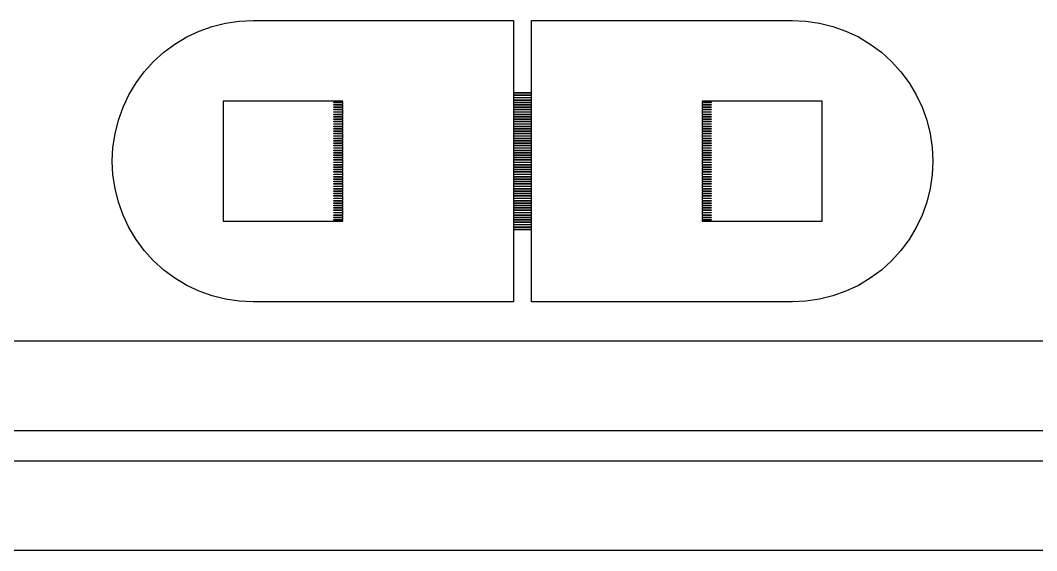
# Model space of a CAD drawing. Extents: x -16 to 132, y -40 to 113.
# Drawn here: x 19.04 to 36.39, y -2.05 to 7 of the extents above; entities that cross this region are included whole.
import ezdxf

# ---------------------------------------------------------------- set-up
doc = ezdxf.new("R2010")
doc.units = 0

msp = doc.modelspace()

# ---------------------------------------------------------------- linework, layer by layer
for p, q in [((22.3109, 6.90131), (22.5397, 6.95862)), ((22.5397, 6.95862), (22.7729, 6.99323)), ((22.7729, 6.99323), (23.0085, 7.00479)), ((23.0085, 7.00479), (27.4568, 7.00479)), ((27.4568, 7.00479), (27.4568, 5.77255)), ((27.7636, 5.77255), (27.7636, 7.00479)), ((27.7636, 7.00479), (32.2119, 7.00479)), ((32.2119, 7.00479), (32.4474, 6.99323)), ((32.4474, 6.99323), (32.6807, 6.95862)), ((32.6807, 6.95862), (32.9095, 6.90131)), ((21.8757, 6.72104), (22.0889, 6.82187)), ((22.0889, 6.82187), (22.3109, 6.90131)), ((32.9095, 6.90131), (33.1315, 6.82187)), ((33.1315, 6.82187), (33.3447, 6.72104)), ((21.484, 6.45932), (21.6734, 6.59981)), ((21.6734, 6.59981), (21.8757, 6.72104)), ((33.3447, 6.72104), (33.547, 6.59981)), ((33.547, 6.59981), (33.7364, 6.45932)), ((21.3092, 6.30095), (21.484, 6.45932)), ((33.7364, 6.45932), (33.9111, 6.30095)), ((21.1509, 6.12621), (21.3092, 6.30095)), ((33.9111, 6.30095), (34.0695, 6.12621)), ((21.0104, 5.93678), (21.1509, 6.12621)), ((34.0695, 6.12621), (34.21, 5.93678)), ((20.8891, 5.7345), (21.0104, 5.93678)), ((34.21, 5.93678), (34.3312, 5.7345)), ((20.7883, 5.5213), (20.8891, 5.7345)), ((27.4568, 5.77255), (27.7636, 5.77255)), ((27.7636, 5.76234), (27.4568, 5.76234)), ((27.4568, 5.76234), (27.4568, 5.73166)), ((27.4568, 5.73166), (27.7636, 5.73166)), ((27.7636, 5.73166), (27.7636, 5.76234)), ((34.3312, 5.7345), (34.4321, 5.5213)), ((24.5424, 5.6243), (22.4972, 5.6243)), ((22.4972, 5.6243), (22.4972, 3.57909)), ((24.389, 5.59872), (24.389, 5.60893)), ((24.389, 5.60893), (24.5424, 5.60893)), ((24.5424, 5.59872), (24.389, 5.59872)), ((24.389, 5.55782), (24.389, 5.56804)), ((24.389, 5.56804), (24.5424, 5.56804)), ((24.5424, 5.55782), (24.389, 5.55782)), ((24.5424, 5.60893), (24.5424, 5.6243)), ((24.5424, 5.56804), (24.5424, 5.59872)), ((24.5424, 5.52715), (24.5424, 5.55782)), ((27.7636, 5.72142), (27.4568, 5.72142)), ((27.4568, 5.72142), (27.4568, 5.69075)), ((27.4568, 5.69075), (27.7636, 5.69075)), ((27.7636, 5.68053), (27.4568, 5.68053)), ((27.4568, 5.68053), (27.4568, 5.64986)), ((27.4568, 5.64986), (27.7636, 5.64986)), ((27.7636, 5.63963), (27.4568, 5.63963)), ((27.4568, 5.63963), (27.4568, 5.60893)), ((27.4568, 5.60893), (27.7636, 5.60893)), ((27.7636, 5.59872), (27.4568, 5.59872)), ((27.4568, 5.59872), (27.4568, 5.56804)), ((27.4568, 5.56804), (27.7636, 5.56804)), ((27.7636, 5.55782), (27.4568, 5.55782)), ((27.4568, 5.55782), (27.4568, 5.52715)), ((27.7636, 5.69075), (27.7636, 5.72142)), ((27.7636, 5.64986), (27.7636, 5.68053)), ((27.7636, 5.60893), (27.7636, 5.63963)), ((27.7636, 5.56804), (27.7636, 5.59872)), ((27.7636, 5.52715), (27.7636, 5.55782)), ((32.7232, 5.6243), (30.678, 5.6243)), ((30.678, 5.6243), (30.678, 5.60893)), ((30.678, 5.60893), (30.8314, 5.60893)), ((30.8314, 5.59872), (30.678, 5.59872)), ((30.678, 5.59872), (30.678, 5.56804)), ((30.678, 5.56804), (30.8314, 5.56804)), ((30.8314, 5.55782), (30.678, 5.55782)), ((30.678, 5.55782), (30.678, 5.52715)), ((30.8314, 5.60893), (30.8314, 5.59872)), ((30.8314, 5.56804), (30.8314, 5.55782)), ((32.7232, 3.57909), (32.7232, 5.6243)), ((20.7089, 5.29927), (20.7883, 5.5213)), ((24.389, 5.51691), (24.389, 5.52715)), ((24.389, 5.52715), (24.5424, 5.52715)), ((24.5424, 5.51691), (24.389, 5.51691)), ((24.389, 5.47601), (24.389, 5.48624)), ((24.389, 5.48624), (24.5424, 5.48624)), ((24.5424, 5.47601), (24.389, 5.47601)), ((24.389, 5.4351), (24.389, 5.44533)), ((24.389, 5.44533), (24.5424, 5.44533)), ((24.5424, 5.4351), (24.389, 5.4351)), ((24.389, 5.3942), (24.389, 5.40442)), ((24.389, 5.40442), (24.5424, 5.40442)), ((24.5424, 5.3942), (24.389, 5.3942)), ((24.5424, 5.48624), (24.5424, 5.51691)), ((24.5424, 5.44533), (24.5424, 5.47601)), ((24.5424, 5.40442), (24.5424, 5.4351)), ((24.5424, 5.36353), (24.5424, 5.3942)), ((27.4568, 5.52715), (27.7636, 5.52715)), ((27.7636, 5.51691), (27.4568, 5.51691)), ((27.4568, 5.51691), (27.4568, 5.48624)), ((27.4568, 5.48624), (27.7636, 5.48624)), ((27.7636, 5.47601), (27.4568, 5.47601)), ((27.4568, 5.47601), (27.4568, 5.44533)), ((27.4568, 5.44533), (27.7636, 5.44533)), ((27.7636, 5.4351), (27.4568, 5.4351)), ((27.4568, 5.4351), (27.4568, 5.40442)), ((27.4568, 5.40442), (27.7636, 5.40442)), ((27.7636, 5.3942), (27.4568, 5.3942)), ((27.4568, 5.3942), (27.4568, 5.36353)), ((27.7636, 5.48624), (27.7636, 5.51691)), ((27.7636, 5.44533), (27.7636, 5.47601)), ((27.7636, 5.40442), (27.7636, 5.4351)), ((27.7636, 5.36353), (27.7636, 5.3942)), ((30.678, 5.52715), (30.8314, 5.52715)), ((30.8314, 5.51691), (30.678, 5.51691)), ((30.678, 5.51691), (30.678, 5.48624)), ((30.678, 5.48624), (30.8314, 5.48624)), ((30.8314, 5.47601), (30.678, 5.47601)), ((30.678, 5.47601), (30.678, 5.44533)), ((30.678, 5.44533), (30.8314, 5.44533)), ((30.8314, 5.4351), (30.678, 5.4351)), ((30.678, 5.4351), (30.678, 5.40442)), ((30.678, 5.40442), (30.8314, 5.40442)), ((30.8314, 5.3942), (30.678, 5.3942)), ((30.678, 5.3942), (30.678, 5.36353)), ((30.8314, 5.52715), (30.8314, 5.51691)), ((30.8314, 5.48624), (30.8314, 5.47601)), ((30.8314, 5.44533), (30.8314, 5.4351)), ((30.8314, 5.40442), (30.8314, 5.3942)), ((34.4321, 5.5213), (34.5115, 5.29927)), ((20.6516, 5.07051), (20.7089, 5.29927)), ((24.389, 5.35329), (24.389, 5.36353)), ((24.389, 5.36353), (24.5424, 5.36353)), ((24.5424, 5.35329), (24.389, 5.35329)), ((24.389, 5.31239), (24.389, 5.32262)), ((24.389, 5.32262), (24.5424, 5.32262)), ((24.5424, 5.31239), (24.389, 5.31239)), ((24.389, 5.2715), (24.389, 5.28171)), ((24.389, 5.28171), (24.5424, 5.28171)), ((24.5424, 5.2715), (24.389, 5.2715)), ((24.389, 5.23058), (24.389, 5.24081)), ((24.389, 5.24081), (24.5424, 5.24081)), ((24.5424, 5.23058), (24.389, 5.23058)), ((24.5424, 5.32262), (24.5424, 5.35329)), ((24.5424, 5.28171), (24.5424, 5.31239)), ((24.5424, 5.24081), (24.5424, 5.2715)), ((24.5424, 5.19991), (24.5424, 5.23058)), ((27.4568, 5.36353), (27.7636, 5.36353)), ((27.7636, 5.35329), (27.4568, 5.35329)), ((27.4568, 5.35329), (27.4568, 5.32262)), ((27.4568, 5.32262), (27.7636, 5.32262)), ((27.7636, 5.31239), (27.4568, 5.31239)), ((27.4568, 5.31239), (27.4568, 5.28171)), ((27.4568, 5.28171), (27.7636, 5.28171)), ((27.7636, 5.2715), (27.4568, 5.2715)), ((27.4568, 5.2715), (27.4568, 5.24081)), ((27.4568, 5.24081), (27.7636, 5.24081)), ((27.7636, 5.23058), (27.4568, 5.23058)), ((27.4568, 5.23058), (27.4568, 5.19991)), ((27.7636, 5.32262), (27.7636, 5.35329)), ((27.7636, 5.28171), (27.7636, 5.31239)), ((27.7636, 5.24081), (27.7636, 5.2715)), ((27.7636, 5.19991), (27.7636, 5.23058)), ((30.678, 5.36353), (30.8314, 5.36353)), ((30.8314, 5.35329), (30.678, 5.35329)), ((30.678, 5.35329), (30.678, 5.32262)), ((30.678, 5.32262), (30.8314, 5.32262)), ((30.8314, 5.31239), (30.678, 5.31239)), ((30.678, 5.31239), (30.678, 5.28171)), ((30.678, 5.28171), (30.8314, 5.28171)), ((30.8314, 5.2715), (30.678, 5.2715)), ((30.678, 5.2715), (30.678, 5.24081)), ((30.678, 5.24081), (30.8314, 5.24081)), ((30.8314, 5.23058), (30.678, 5.23058)), ((30.678, 5.23058), (30.678, 5.19991)), ((30.8314, 5.36353), (30.8314, 5.35329)), ((30.8314, 5.32262), (30.8314, 5.31239)), ((30.8314, 5.28171), (30.8314, 5.2715)), ((30.8314, 5.24081), (30.8314, 5.23058)), ((34.5115, 5.29927), (34.5688, 5.07051)), ((20.617, 4.83723), (20.6516, 5.07051)), ((24.389, 5.18968), (24.389, 5.19991)), ((24.389, 5.19991), (24.5424, 5.19991)), ((24.5424, 5.18968), (24.389, 5.18968)), ((24.389, 5.14877), (24.389, 5.15901)), ((24.389, 5.15901), (24.5424, 5.15901)), ((24.5424, 5.14877), (24.389, 5.14877)), ((24.389, 5.10788), (24.389, 5.11809)), ((24.389, 5.11809), (24.5424, 5.11809)), ((24.5424, 5.10788), (24.389, 5.10788)), ((24.389, 5.06696), (24.389, 5.07719)), ((24.389, 5.07719), (24.5424, 5.07719)), ((24.5424, 5.06696), (24.389, 5.06696)), ((24.389, 5.02606), (24.389, 5.03629)), ((24.389, 5.03629), (24.5424, 5.03629)), ((24.5424, 5.15901), (24.5424, 5.18968)), ((24.5424, 5.11809), (24.5424, 5.14877)), ((24.5424, 5.07719), (24.5424, 5.10788)), ((24.5424, 5.03629), (24.5424, 5.06696)), ((27.4568, 5.19991), (27.7636, 5.19991)), ((27.7636, 5.18968), (27.4568, 5.18968)), ((27.4568, 5.18968), (27.4568, 5.15901)), ((27.4568, 5.15901), (27.7636, 5.15901)), ((27.7636, 5.14877), (27.4568, 5.14877)), ((27.4568, 5.14877), (27.4568, 5.11809)), ((27.4568, 5.11809), (27.7636, 5.11809)), ((27.7636, 5.10788), (27.4568, 5.10788)), ((27.4568, 5.10788), (27.4568, 5.07719)), ((27.4568, 5.07719), (27.7636, 5.07719)), ((27.7636, 5.06696), (27.4568, 5.06696)), ((27.4568, 5.06696), (27.4568, 5.03629)), ((27.4568, 5.03629), (27.7636, 5.03629)), ((27.7636, 5.15901), (27.7636, 5.18968)), ((27.7636, 5.11809), (27.7636, 5.14877)), ((27.7636, 5.07719), (27.7636, 5.10788)), ((27.7636, 5.03629), (27.7636, 5.06696)), ((30.678, 5.19991), (30.8314, 5.19991)), ((30.8314, 5.18968), (30.678, 5.18968)), ((30.678, 5.18968), (30.678, 5.15901)), ((30.678, 5.15901), (30.8314, 5.15901)), ((30.8314, 5.14877), (30.678, 5.14877)), ((30.678, 5.14877), (30.678, 5.11809)), ((30.678, 5.11809), (30.8314, 5.11809)), ((30.8314, 5.10788), (30.678, 5.10788)), ((30.678, 5.10788), (30.678, 5.07719)), ((30.678, 5.07719), (30.8314, 5.07719)), ((30.8314, 5.06696), (30.678, 5.06696)), ((30.678, 5.06696), (30.678, 5.03629)), ((30.678, 5.03629), (30.8314, 5.03629)), ((30.8314, 5.19991), (30.8314, 5.18968)), ((30.8314, 5.15901), (30.8314, 5.14877)), ((30.8314, 5.11809), (30.8314, 5.10788)), ((30.8314, 5.07719), (30.8314, 5.06696)), ((30.8314, 5.03629), (30.8314, 5.02606)), ((34.5688, 5.07051), (34.6034, 4.83723)), ((24.5424, 5.02606), (24.389, 5.02606)), ((24.389, 4.98517), (24.389, 4.99539)), ((24.389, 4.99539), (24.5424, 4.99539)), ((24.5424, 4.98517), (24.389, 4.98517)), ((24.389, 4.94426), (24.389, 4.95447)), ((24.389, 4.95447), (24.5424, 4.95447)), ((24.5424, 4.94426), (24.389, 4.94426)), ((24.389, 4.90335), (24.389, 4.91357)), ((24.389, 4.91357), (24.5424, 4.91357)), ((24.5424, 4.90335), (24.389, 4.90335)), ((24.389, 4.86244), (24.389, 4.87268)), ((24.389, 4.87268), (24.5424, 4.87268)), ((24.5424, 4.86244), (24.389, 4.86244)), ((24.5424, 4.99539), (24.5424, 5.02606)), ((24.5424, 4.95447), (24.5424, 4.98517)), ((24.5424, 4.91357), (24.5424, 4.94426)), ((24.5424, 4.87268), (24.5424, 4.90335)), ((24.5424, 4.83177), (24.5424, 4.86244)), ((27.7636, 5.02606), (27.4568, 5.02606)), ((27.4568, 5.02606), (27.4568, 4.99539)), ((27.4568, 4.99539), (27.7636, 4.99539)), ((27.7636, 4.98517), (27.4568, 4.98517)), ((27.4568, 4.98517), (27.4568, 4.95447)), ((27.4568, 4.95447), (27.7636, 4.95447)), ((27.7636, 4.94426), (27.4568, 4.94426)), ((27.4568, 4.94426), (27.4568, 4.91357)), ((27.4568, 4.91357), (27.7636, 4.91357)), ((27.7636, 4.90335), (27.4568, 4.90335)), ((27.4568, 4.90335), (27.4568, 4.87268)), ((27.4568, 4.87268), (27.7636, 4.87268)), ((27.7636, 4.86244), (27.4568, 4.86244)), ((27.4568, 4.86244), (27.4568, 4.83177)), ((27.7636, 4.99539), (27.7636, 5.02606)), ((27.7636, 4.95447), (27.7636, 4.98517)), ((27.7636, 4.91357), (27.7636, 4.94426)), ((27.7636, 4.87268), (27.7636, 4.90335)), ((27.7636, 4.83177), (27.7636, 4.86244)), ((30.8314, 5.02606), (30.678, 5.02606)), ((30.678, 5.02606), (30.678, 4.99539)), ((30.678, 4.99539), (30.8314, 4.99539)), ((30.8314, 4.98517), (30.678, 4.98517)), ((30.678, 4.98517), (30.678, 4.95447)), ((30.678, 4.95447), (30.8314, 4.95447)), ((30.8314, 4.94426), (30.678, 4.94426)), ((30.678, 4.94426), (30.678, 4.91357)), ((30.678, 4.91357), (30.8314, 4.91357)), ((30.8314, 4.90335), (30.678, 4.90335)), ((30.678, 4.90335), (30.678, 4.87268)), ((30.678, 4.87268), (30.8314, 4.87268)), ((30.8314, 4.86244), (30.678, 4.86244)), ((30.678, 4.86244), (30.678, 4.83177)), ((30.8314, 4.99539), (30.8314, 4.98517)), ((30.8314, 4.95447), (30.8314, 4.94426)), ((30.8314, 4.91357), (30.8314, 4.90335)), ((30.8314, 4.87268), (30.8314, 4.86244)), ((20.6054, 4.6017), (20.617, 4.83723)), ((24.389, 4.82155), (24.389, 4.83177)), ((24.389, 4.83177), (24.5424, 4.83177)), ((24.5424, 4.82155), (24.389, 4.82155)), ((24.389, 4.78064), (24.389, 4.79088)), ((24.389, 4.79088), (24.5424, 4.79088)), ((24.5424, 4.78064), (24.389, 4.78064)), ((24.389, 4.73973), (24.389, 4.74995)), ((24.389, 4.74995), (24.5424, 4.74995)), ((24.5424, 4.73973), (24.389, 4.73973)), ((24.389, 4.69882), (24.389, 4.70906)), ((24.389, 4.70906), (24.5424, 4.70906)), ((24.5424, 4.69882), (24.389, 4.69882)), ((24.5424, 4.79088), (24.5424, 4.82155)), ((24.5424, 4.74995), (24.5424, 4.78064)), ((24.5424, 4.70906), (24.5424, 4.73973)), ((24.5424, 4.66815), (24.5424, 4.69882)), ((27.4568, 4.83177), (27.7636, 4.83177)), ((27.7636, 4.82155), (27.4568, 4.82155)), ((27.4568, 4.82155), (27.4568, 4.79088)), ((27.4568, 4.79088), (27.7636, 4.79088)), ((27.7636, 4.78064), (27.4568, 4.78064)), ((27.4568, 4.78064), (27.4568, 4.74995)), ((27.4568, 4.74995), (27.7636, 4.74995)), ((27.7636, 4.73973), (27.4568, 4.73973)), ((27.4568, 4.73973), (27.4568, 4.70906)), ((27.4568, 4.70906), (27.7636, 4.70906)), ((27.7636, 4.69882), (27.4568, 4.69882)), ((27.4568, 4.69882), (27.4568, 4.66815)), ((27.7636, 4.79088), (27.7636, 4.82155)), ((27.7636, 4.74995), (27.7636, 4.78064)), ((27.7636, 4.70906), (27.7636, 4.73973)), ((27.7636, 4.66815), (27.7636, 4.69882)), ((30.678, 4.83177), (30.8314, 4.83177)), ((30.8314, 4.82155), (30.678, 4.82155)), ((30.678, 4.82155), (30.678, 4.79088)), ((30.678, 4.79088), (30.8314, 4.79088)), ((30.8314, 4.78064), (30.678, 4.78064)), ((30.678, 4.78064), (30.678, 4.74995)), ((30.678, 4.74995), (30.8314, 4.74995)), ((30.8314, 4.73973), (30.678, 4.73973)), ((30.678, 4.73973), (30.678, 4.70906)), ((30.678, 4.70906), (30.8314, 4.70906)), ((30.8314, 4.69882), (30.678, 4.69882)), ((30.678, 4.69882), (30.678, 4.66815)), ((30.8314, 4.83177), (30.8314, 4.82155)), ((30.8314, 4.79088), (30.8314, 4.78064)), ((30.8314, 4.74995), (30.8314, 4.73973)), ((30.8314, 4.70906), (30.8314, 4.69882)), ((34.6034, 4.83723), (34.615, 4.6017)), ((20.617, 4.36615), (20.6054, 4.6017)), ((24.389, 4.65793), (24.389, 4.66815)), ((24.389, 4.66815), (24.5424, 4.66815)), ((24.5424, 4.65793), (24.389, 4.65793)), ((24.389, 4.61703), (24.389, 4.62726)), ((24.389, 4.62726), (24.5424, 4.62726)), ((24.5424, 4.61703), (24.389, 4.61703)), ((24.389, 4.57613), (24.389, 4.58635)), ((24.389, 4.58635), (24.5424, 4.58635)), ((24.5424, 4.57613), (24.389, 4.57613)), ((24.389, 4.53523), (24.389, 4.54546)), ((24.389, 4.54546), (24.5424, 4.54546)), ((24.5424, 4.53523), (24.389, 4.53523)), ((24.5424, 4.62726), (24.5424, 4.65793)), ((24.5424, 4.58635), (24.5424, 4.61703)), ((24.5424, 4.54546), (24.5424, 4.57613)), ((24.5424, 4.50456), (24.5424, 4.53523)), ((27.4568, 4.66815), (27.7636, 4.66815)), ((27.7636, 4.65793), (27.4568, 4.65793)), ((27.4568, 4.65793), (27.4568, 4.62726)), ((27.4568, 4.62726), (27.7636, 4.62726)), ((27.7636, 4.61703), (27.4568, 4.61703)), ((27.4568, 4.61703), (27.4568, 4.58635)), ((27.4568, 4.58635), (27.7636, 4.58635)), ((27.7636, 4.57613), (27.4568, 4.57613)), ((27.4568, 4.57613), (27.4568, 4.54546)), ((27.4568, 4.54546), (27.7636, 4.54546)), ((27.7636, 4.53523), (27.4568, 4.53523)), ((27.4568, 4.53523), (27.4568, 4.50456)), ((27.7636, 4.62726), (27.7636, 4.65793)), ((27.7636, 4.58635), (27.7636, 4.61703)), ((27.7636, 4.54546), (27.7636, 4.57613)), ((27.7636, 4.50456), (27.7636, 4.53523)), ((30.678, 4.66815), (30.8314, 4.66815)), ((30.8314, 4.65793), (30.678, 4.65793)), ((30.678, 4.65793), (30.678, 4.62726)), ((30.678, 4.62726), (30.8314, 4.62726)), ((30.8314, 4.61703), (30.678, 4.61703)), ((30.678, 4.61703), (30.678, 4.58635)), ((30.678, 4.58635), (30.8314, 4.58635)), ((30.8314, 4.57613), (30.678, 4.57613)), ((30.678, 4.57613), (30.678, 4.54546)), ((30.678, 4.54546), (30.8314, 4.54546)), ((30.8314, 4.53523), (30.678, 4.53523)), ((30.678, 4.53523), (30.678, 4.50456)), ((30.8314, 4.66815), (30.8314, 4.65793)), ((30.8314, 4.62726), (30.8314, 4.61703)), ((30.8314, 4.58635), (30.8314, 4.57613)), ((30.8314, 4.54546), (30.8314, 4.53523)), ((34.615, 4.6017), (34.6034, 4.36615)), ((20.6516, 4.13287), (20.617, 4.36615)), ((24.389, 4.49432), (24.389, 4.50456)), ((24.389, 4.50456), (24.5424, 4.50456)), ((24.5424, 4.49432), (24.389, 4.49432)), ((24.389, 4.45343), (24.389, 4.46365)), ((24.389, 4.46365), (24.5424, 4.46365)), ((24.5424, 4.45343), (24.389, 4.45343)), ((24.389, 4.41252), (24.389, 4.42274)), ((24.389, 4.42274), (24.5424, 4.42274)), ((24.5424, 4.41252), (24.389, 4.41252)), ((24.389, 4.37161), (24.389, 4.38184)), ((24.389, 4.38184), (24.5424, 4.38184)), ((24.5424, 4.37161), (24.389, 4.37161)), ((24.389, 4.3307), (24.389, 4.34094)), ((24.389, 4.34094), (24.5424, 4.34094)), ((24.5424, 4.46365), (24.5424, 4.49432)), ((24.5424, 4.42274), (24.5424, 4.45343)), ((24.5424, 4.38184), (24.5424, 4.41252)), ((24.5424, 4.34094), (24.5424, 4.37161)), ((27.4568, 4.50456), (27.7636, 4.50456)), ((27.7636, 4.49432), (27.4568, 4.49432)), ((27.4568, 4.49432), (27.4568, 4.46365)), ((27.4568, 4.46365), (27.7636, 4.46365)), ((27.7636, 4.45343), (27.4568, 4.45343)), ((27.4568, 4.45343), (27.4568, 4.42274)), ((27.4568, 4.42274), (27.7636, 4.42274)), ((27.7636, 4.41252), (27.4568, 4.41252)), ((27.4568, 4.41252), (27.4568, 4.38184)), ((27.4568, 4.38184), (27.7636, 4.38184)), ((27.7636, 4.37161), (27.4568, 4.37161)), ((27.4568, 4.37161), (27.4568, 4.34094)), ((27.4568, 4.34094), (27.7636, 4.34094)), ((27.7636, 4.46365), (27.7636, 4.49432)), ((27.7636, 4.42274), (27.7636, 4.45343)), ((27.7636, 4.38184), (27.7636, 4.41252)), ((27.7636, 4.34094), (27.7636, 4.37161)), ((30.678, 4.50456), (30.8314, 4.50456)), ((30.8314, 4.49432), (30.678, 4.49432)), ((30.678, 4.49432), (30.678, 4.46365)), ((30.678, 4.46365), (30.8314, 4.46365)), ((30.8314, 4.45343), (30.678, 4.45343)), ((30.678, 4.45343), (30.678, 4.42274)), ((30.678, 4.42274), (30.8314, 4.42274)), ((30.8314, 4.41252), (30.678, 4.41252)), ((30.678, 4.41252), (30.678, 4.38184)), ((30.678, 4.38184), (30.8314, 4.38184)), ((30.8314, 4.37161), (30.678, 4.37161)), ((30.678, 4.37161), (30.678, 4.34094)), ((30.678, 4.34094), (30.8314, 4.34094)), ((30.8314, 4.50456), (30.8314, 4.49432)), ((30.8314, 4.46365), (30.8314, 4.45343)), ((30.8314, 4.42274), (30.8314, 4.41252)), ((30.8314, 4.38184), (30.8314, 4.37161)), ((30.8314, 4.34094), (30.8314, 4.3307)), ((34.6034, 4.36615), (34.5688, 4.13287)), ((24.5424, 4.3307), (24.389, 4.3307)), ((24.389, 4.28981), (24.389, 4.30003)), ((24.389, 4.30003), (24.5424, 4.30003)), ((24.5424, 4.28981), (24.389, 4.28981)), ((24.389, 4.24892), (24.389, 4.25912)), ((24.389, 4.25912), (24.5424, 4.25912)), ((24.5424, 4.24892), (24.389, 4.24892)), ((24.389, 4.20799), (24.389, 4.21822)), ((24.389, 4.21822), (24.5424, 4.21822)), ((24.5424, 4.20799), (24.389, 4.20799)), ((24.389, 4.1671), (24.389, 4.17732)), ((24.389, 4.17732), (24.5424, 4.17732)), ((24.5424, 4.1671), (24.389, 4.1671)), ((24.5424, 4.30003), (24.5424, 4.3307)), ((24.5424, 4.25912), (24.5424, 4.28981)), ((24.5424, 4.21822), (24.5424, 4.24892)), ((24.5424, 4.17732), (24.5424, 4.20799)), ((24.5424, 4.13643), (24.5424, 4.1671)), ((27.7636, 4.3307), (27.4568, 4.3307)), ((27.4568, 4.3307), (27.4568, 4.30003)), ((27.4568, 4.30003), (27.7636, 4.30003)), ((27.7636, 4.28981), (27.4568, 4.28981)), ((27.4568, 4.28981), (27.4568, 4.25912)), ((27.4568, 4.25912), (27.7636, 4.25912)), ((27.7636, 4.24892), (27.4568, 4.24892)), ((27.4568, 4.24892), (27.4568, 4.21822)), ((27.4568, 4.21822), (27.7636, 4.21822)), ((27.7636, 4.20799), (27.4568, 4.20799)), ((27.4568, 4.20799), (27.4568, 4.17732)), ((27.4568, 4.17732), (27.7636, 4.17732)), ((27.7636, 4.1671), (27.4568, 4.1671)), ((27.4568, 4.1671), (27.4568, 4.13643)), ((27.7636, 4.30003), (27.7636, 4.3307)), ((27.7636, 4.25912), (27.7636, 4.28981)), ((27.7636, 4.21822), (27.7636, 4.24892)), ((27.7636, 4.17732), (27.7636, 4.20799)), ((27.7636, 4.13643), (27.7636, 4.1671)), ((30.8314, 4.3307), (30.678, 4.3307)), ((30.678, 4.3307), (30.678, 4.30003)), ((30.678, 4.30003), (30.8314, 4.30003)), ((30.8314, 4.28981), (30.678, 4.28981)), ((30.678, 4.28981), (30.678, 4.25912)), ((30.678, 4.25912), (30.8314, 4.25912)), ((30.8314, 4.24892), (30.678, 4.24892)), ((30.678, 4.24892), (30.678, 4.21822)), ((30.678, 4.21822), (30.8314, 4.21822)), ((30.8314, 4.20799), (30.678, 4.20799)), ((30.678, 4.20799), (30.678, 4.17732)), ((30.678, 4.17732), (30.8314, 4.17732)), ((30.8314, 4.1671), (30.678, 4.1671)), ((30.678, 4.1671), (30.678, 4.13643)), ((30.8314, 4.30003), (30.8314, 4.28981)), ((30.8314, 4.25912), (30.8314, 4.24892)), ((30.8314, 4.21822), (30.8314, 4.20799)), ((30.8314, 4.17732), (30.8314, 4.1671)), ((20.7089, 3.90411), (20.6516, 4.13287)), ((24.389, 4.12619), (24.389, 4.13643)), ((24.389, 4.13643), (24.5424, 4.13643)), ((24.5424, 4.12619), (24.389, 4.12619)), ((24.389, 4.0853), (24.389, 4.0955)), ((24.389, 4.0955), (24.5424, 4.0955)), ((24.5424, 4.0853), (24.389, 4.0853)), ((24.389, 4.04437), (24.389, 4.05461)), ((24.389, 4.05461), (24.5424, 4.05461)), ((24.5424, 4.04437), (24.389, 4.04437)), ((24.389, 4.00348), (24.389, 4.0137)), ((24.389, 4.0137), (24.5424, 4.0137)), ((24.5424, 4.00348), (24.389, 4.00348)), ((24.5424, 4.0955), (24.5424, 4.12619)), ((24.5424, 4.05461), (24.5424, 4.0853)), ((24.5424, 4.0137), (24.5424, 4.04437)), ((24.5424, 3.97281), (24.5424, 4.00348)), ((27.4568, 4.13643), (27.7636, 4.13643)), ((27.7636, 4.12619), (27.4568, 4.12619)), ((27.4568, 4.12619), (27.4568, 4.0955)), ((27.4568, 4.0955), (27.7636, 4.0955)), ((27.7636, 4.0853), (27.4568, 4.0853)), ((27.4568, 4.0853), (27.4568, 4.05461)), ((27.4568, 4.05461), (27.7636, 4.05461)), ((27.7636, 4.04437), (27.4568, 4.04437)), ((27.4568, 4.04437), (27.4568, 4.0137)), ((27.4568, 4.0137), (27.7636, 4.0137)), ((27.7636, 4.00348), (27.4568, 4.00348)), ((27.4568, 4.00348), (27.4568, 3.97281)), ((27.7636, 4.0955), (27.7636, 4.12619)), ((27.7636, 4.05461), (27.7636, 4.0853)), ((27.7636, 4.0137), (27.7636, 4.04437)), ((27.7636, 3.97281), (27.7636, 4.00348)), ((30.678, 4.13643), (30.8314, 4.13643)), ((30.8314, 4.12619), (30.678, 4.12619)), ((30.678, 4.12619), (30.678, 4.0955)), ((30.678, 4.0955), (30.8314, 4.0955)), ((30.8314, 4.0853), (30.678, 4.0853)), ((30.678, 4.0853), (30.678, 4.05461)), ((30.678, 4.05461), (30.8314, 4.05461)), ((30.8314, 4.04437), (30.678, 4.04437)), ((30.678, 4.04437), (30.678, 4.0137)), ((30.678, 4.0137), (30.8314, 4.0137)), ((30.8314, 4.00348), (30.678, 4.00348)), ((30.678, 4.00348), (30.678, 3.97281)), ((30.8314, 4.13643), (30.8314, 4.12619)), ((30.8314, 4.0955), (30.8314, 4.0853)), ((30.8314, 4.05461), (30.8314, 4.04437)), ((30.8314, 4.0137), (30.8314, 4.00348)), ((34.5688, 4.13287), (34.5115, 3.90411)), ((20.7883, 3.68208), (20.7089, 3.90411)), ((24.389, 3.96257), (24.389, 3.97281)), ((24.389, 3.97281), (24.5424, 3.97281)), ((24.5424, 3.96257), (24.389, 3.96257)), ((24.389, 3.92168), (24.389, 3.93188)), ((24.389, 3.93188), (24.5424, 3.93188)), ((24.5424, 3.92168), (24.389, 3.92168)), ((24.389, 3.88077), (24.389, 3.89099)), ((24.389, 3.89099), (24.5424, 3.89099)), ((24.5424, 3.88077), (24.389, 3.88077)), ((24.389, 3.83986), (24.389, 3.8501)), ((24.389, 3.8501), (24.5424, 3.8501)), ((24.5424, 3.83986), (24.389, 3.83986)), ((24.5424, 3.93188), (24.5424, 3.96257)), ((24.5424, 3.89099), (24.5424, 3.92168)), ((24.5424, 3.8501), (24.5424, 3.88077)), ((24.5424, 3.80919), (24.5424, 3.83986)), ((27.4568, 3.97281), (27.7636, 3.97281)), ((27.7636, 3.96257), (27.4568, 3.96257)), ((27.4568, 3.96257), (27.4568, 3.93188)), ((27.4568, 3.93188), (27.7636, 3.93188)), ((27.7636, 3.92168), (27.4568, 3.92168)), ((27.4568, 3.92168), (27.4568, 3.89099)), ((27.4568, 3.89099), (27.7636, 3.89099)), ((27.7636, 3.88077), (27.4568, 3.88077)), ((27.4568, 3.88077), (27.4568, 3.8501)), ((27.4568, 3.8501), (27.7636, 3.8501)), ((27.7636, 3.83986), (27.4568, 3.83986)), ((27.4568, 3.83986), (27.4568, 3.80919)), ((27.7636, 3.93188), (27.7636, 3.96257)), ((27.7636, 3.89099), (27.7636, 3.92168)), ((27.7636, 3.8501), (27.7636, 3.88077)), ((27.7636, 3.80919), (27.7636, 3.83986)), ((30.678, 3.97281), (30.8314, 3.97281)), ((30.8314, 3.96257), (30.678, 3.96257)), ((30.678, 3.96257), (30.678, 3.93188)), ((30.678, 3.93188), (30.8314, 3.93188)), ((30.8314, 3.92168), (30.678, 3.92168)), ((30.678, 3.92168), (30.678, 3.89099)), ((30.678, 3.89099), (30.8314, 3.89099)), ((30.8314, 3.88077), (30.678, 3.88077)), ((30.678, 3.88077), (30.678, 3.8501)), ((30.678, 3.8501), (30.8314, 3.8501)), ((30.8314, 3.83986), (30.678, 3.83986)), ((30.678, 3.83986), (30.678, 3.80919)), ((30.8314, 3.97281), (30.8314, 3.96257)), ((30.8314, 3.93188), (30.8314, 3.92168)), ((30.8314, 3.89099), (30.8314, 3.88077)), ((30.8314, 3.8501), (30.8314, 3.83986)), ((34.5115, 3.90411), (34.4321, 3.68208)), ((20.8891, 3.46889), (20.7883, 3.68208)), ((24.389, 3.79897), (24.389, 3.80919)), ((24.389, 3.80919), (24.5424, 3.80919)), ((24.5424, 3.79897), (24.389, 3.79897)), ((24.389, 3.75806), (24.389, 3.76828)), ((24.389, 3.76828), (24.5424, 3.76828)), ((24.5424, 3.75806), (24.389, 3.75806)), ((24.389, 3.71715), (24.389, 3.72737)), ((24.389, 3.72737), (24.5424, 3.72737)), ((24.5424, 3.71715), (24.389, 3.71715)), ((24.389, 3.67624), (24.389, 3.68648)), ((24.389, 3.68648), (24.5424, 3.68648)), ((24.5424, 3.67624), (24.389, 3.67624)), ((24.389, 3.63535), (24.389, 3.64557)), ((24.389, 3.64557), (24.5424, 3.64557)), ((24.5424, 3.76828), (24.5424, 3.79897)), ((24.5424, 3.72737), (24.5424, 3.75806)), ((24.5424, 3.68648), (24.5424, 3.71715)), ((24.5424, 3.64557), (24.5424, 3.67624)), ((27.4568, 3.80919), (27.7636, 3.80919)), ((27.7636, 3.79897), (27.4568, 3.79897)), ((27.4568, 3.79897), (27.4568, 3.76828)), ((27.4568, 3.76828), (27.7636, 3.76828)), ((27.7636, 3.75806), (27.4568, 3.75806)), ((27.4568, 3.75806), (27.4568, 3.72737)), ((27.4568, 3.72737), (27.7636, 3.72737)), ((27.7636, 3.71715), (27.4568, 3.71715)), ((27.4568, 3.71715), (27.4568, 3.68648)), ((27.4568, 3.68648), (27.7636, 3.68648)), ((27.7636, 3.67624), (27.4568, 3.67624)), ((27.4568, 3.67624), (27.4568, 3.64557)), ((27.4568, 3.64557), (27.7636, 3.64557)), ((27.7636, 3.76828), (27.7636, 3.79897)), ((27.7636, 3.72737), (27.7636, 3.75806)), ((27.7636, 3.68648), (27.7636, 3.71715)), ((27.7636, 3.64557), (27.7636, 3.67624)), ((30.678, 3.80919), (30.8314, 3.80919)), ((30.8314, 3.79897), (30.678, 3.79897)), ((30.678, 3.79897), (30.678, 3.76828)), ((30.678, 3.76828), (30.8314, 3.76828)), ((30.8314, 3.75806), (30.678, 3.75806)), ((30.678, 3.75806), (30.678, 3.72737)), ((30.678, 3.72737), (30.8314, 3.72737)), ((30.8314, 3.71715), (30.678, 3.71715)), ((30.678, 3.71715), (30.678, 3.68648)), ((30.678, 3.68648), (30.8314, 3.68648)), ((30.8314, 3.67624), (30.678, 3.67624)), ((30.678, 3.67624), (30.678, 3.64557)), ((30.678, 3.64557), (30.8314, 3.64557)), ((30.8314, 3.80919), (30.8314, 3.79897)), ((30.8314, 3.76828), (30.8314, 3.75806)), ((30.8314, 3.72737), (30.8314, 3.71715)), ((30.8314, 3.68648), (30.8314, 3.67624)), ((30.8314, 3.64557), (30.8314, 3.63535)), ((34.4321, 3.68208), (34.3312, 3.46889)), ((22.4972, 3.57909), (24.5424, 3.57909)), ((24.5424, 3.63535), (24.389, 3.63535)), ((24.389, 3.59445), (24.389, 3.60466)), ((24.389, 3.60466), (24.5424, 3.60466)), ((24.5424, 3.59445), (24.389, 3.59445)), ((24.5424, 3.60466), (24.5424, 3.63535)), ((24.5424, 3.57909), (24.5424, 3.59445)), ((27.7636, 3.63535), (27.4568, 3.63535)), ((27.4568, 3.63535), (27.4568, 3.60466)), ((27.4568, 3.60466), (27.7636, 3.60466)), ((27.7636, 3.59445), (27.4568, 3.59445)), ((27.4568, 3.59445), (27.4568, 3.56375)), ((27.4568, 3.56375), (27.7636, 3.56375)), ((27.7636, 3.55353), (27.4568, 3.55353)), ((27.4568, 3.55353), (27.4568, 3.52286)), ((27.4568, 3.52286), (27.7636, 3.52286)), ((27.7636, 3.51263), (27.4568, 3.51263)), ((27.4568, 3.51263), (27.4568, 3.48196)), ((27.4568, 3.48196), (27.7636, 3.48196)), ((27.7636, 3.47173), (27.4568, 3.47173)), ((27.4568, 3.47173), (27.4568, 3.44104)), ((27.7636, 3.60466), (27.7636, 3.63535)), ((27.7636, 3.56375), (27.7636, 3.59445)), ((27.7636, 3.52286), (27.7636, 3.55353)), ((27.7636, 3.48196), (27.7636, 3.51263)), ((27.7636, 3.44104), (27.7636, 3.47173)), ((30.8314, 3.63535), (30.678, 3.63535)), ((30.678, 3.63535), (30.678, 3.60466)), ((30.678, 3.60466), (30.8314, 3.60466)), ((30.8314, 3.59445), (30.678, 3.59445)), ((30.678, 3.59445), (30.678, 3.57909)), ((30.678, 3.57909), (32.7232, 3.57909)), ((30.8314, 3.60466), (30.8314, 3.59445)), ((21.0104, 3.2666), (20.8891, 3.46889)), ((27.4568, 3.44104), (27.7636, 3.44104)), ((27.7636, 3.43083), (27.4568, 3.43083)), ((27.4568, 3.43083), (27.4568, 2.19859)), ((27.7636, 2.19859), (27.7636, 3.43083)), ((34.3312, 3.46889), (34.21, 3.2666)), ((21.1509, 3.07718), (21.0104, 3.2666)), ((34.21, 3.2666), (34.0695, 3.07718)), ((21.3092, 2.90244), (21.1509, 3.07718)), ((34.0695, 3.07718), (33.9111, 2.90244)), ((21.484, 2.74406), (21.3092, 2.90244)), ((33.9111, 2.90244), (33.7364, 2.74406)), ((21.6734, 2.60358), (21.484, 2.74406)), ((21.8757, 2.48235), (21.6734, 2.60358)), ((33.547, 2.60358), (33.3447, 2.48235)), ((33.7364, 2.74406), (33.547, 2.60358)), ((22.0889, 2.38152), (21.8757, 2.48235)), ((33.3447, 2.48235), (33.1315, 2.38152)), ((22.3109, 2.30208), (22.0889, 2.38152)), ((22.5397, 2.24477), (22.3109, 2.30208)), ((32.9095, 2.30208), (32.6807, 2.24477)), ((33.1315, 2.38152), (32.9095, 2.30208)), ((22.7729, 2.21016), (22.5397, 2.24477)), ((23.0085, 2.19859), (22.7729, 2.21016)), ((27.4568, 2.19859), (23.0085, 2.19859)), ((32.2119, 2.19859), (27.7636, 2.19859)), ((32.4474, 2.21016), (32.2119, 2.19859)), ((32.6807, 2.24477), (32.4474, 2.21016)), ((1.53389, 1.53389), (108.907, 1.53389)), ((110.441, 0), (0, 0)), ((-0.51129, -0.51129), (110.952, -0.51129)), ((112.486, -2.0452), (-2.0452, -2.0452))]:
    msp.add_line(p, q)

doc.saveas('drawing.dxf')
